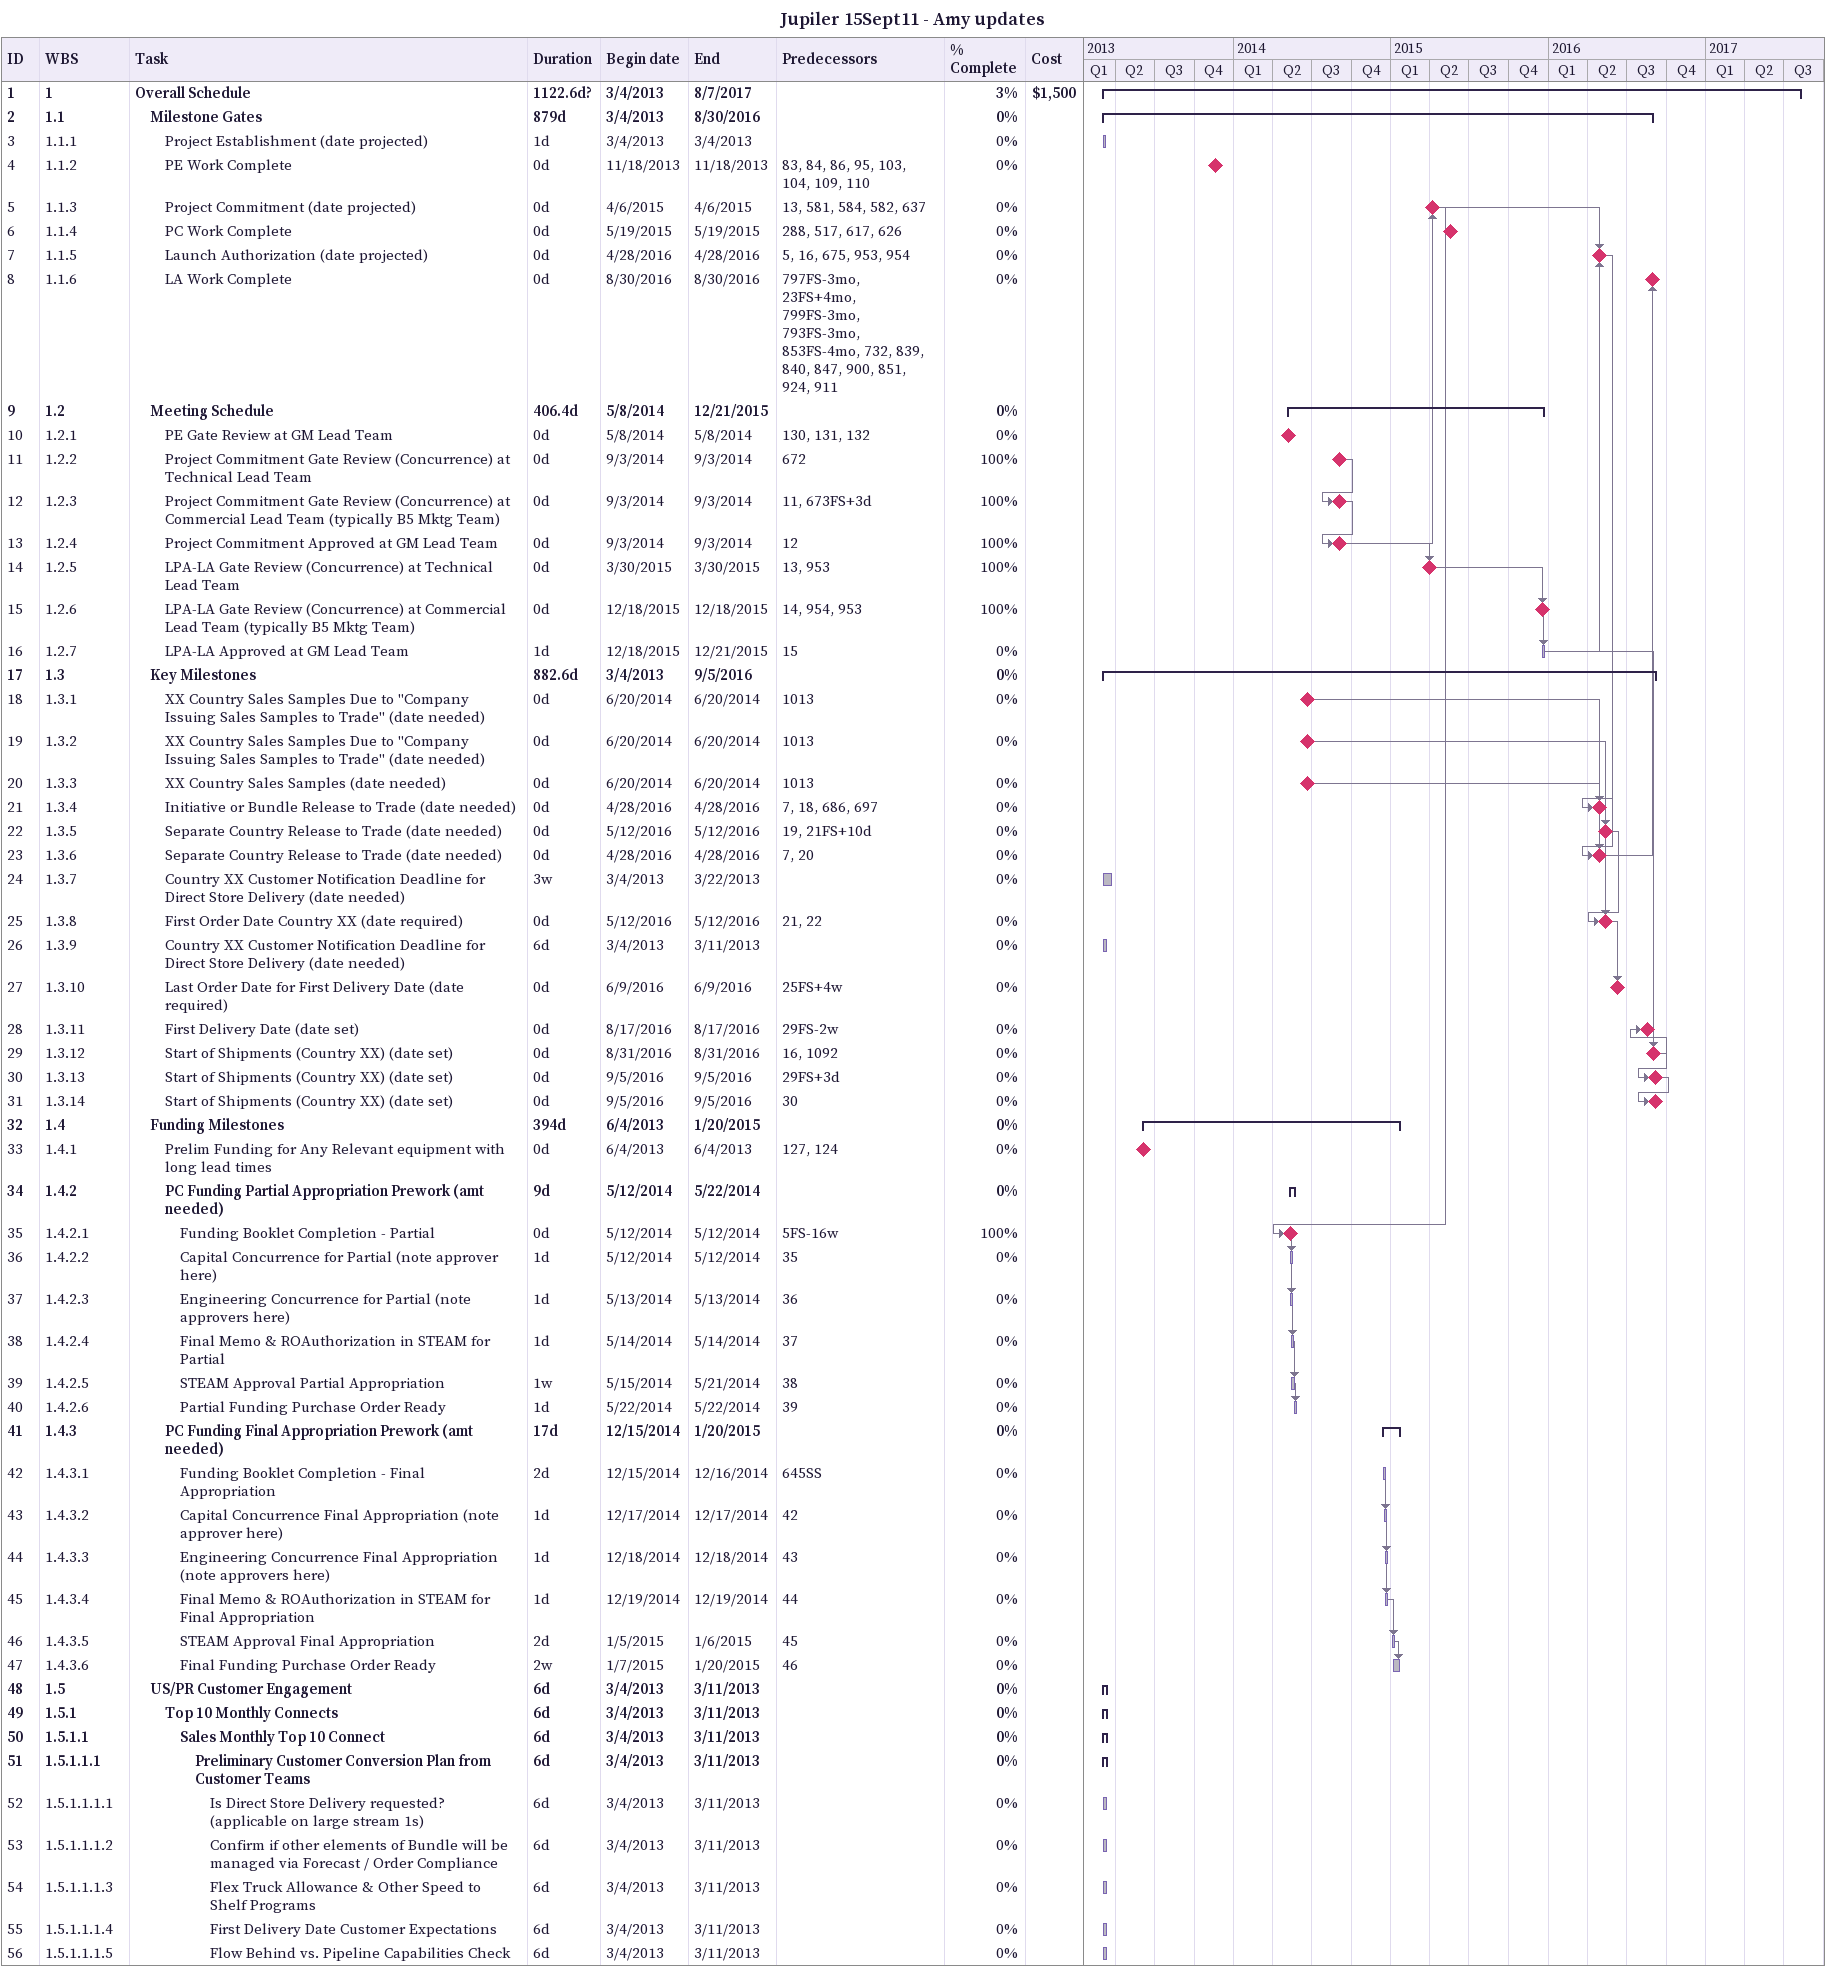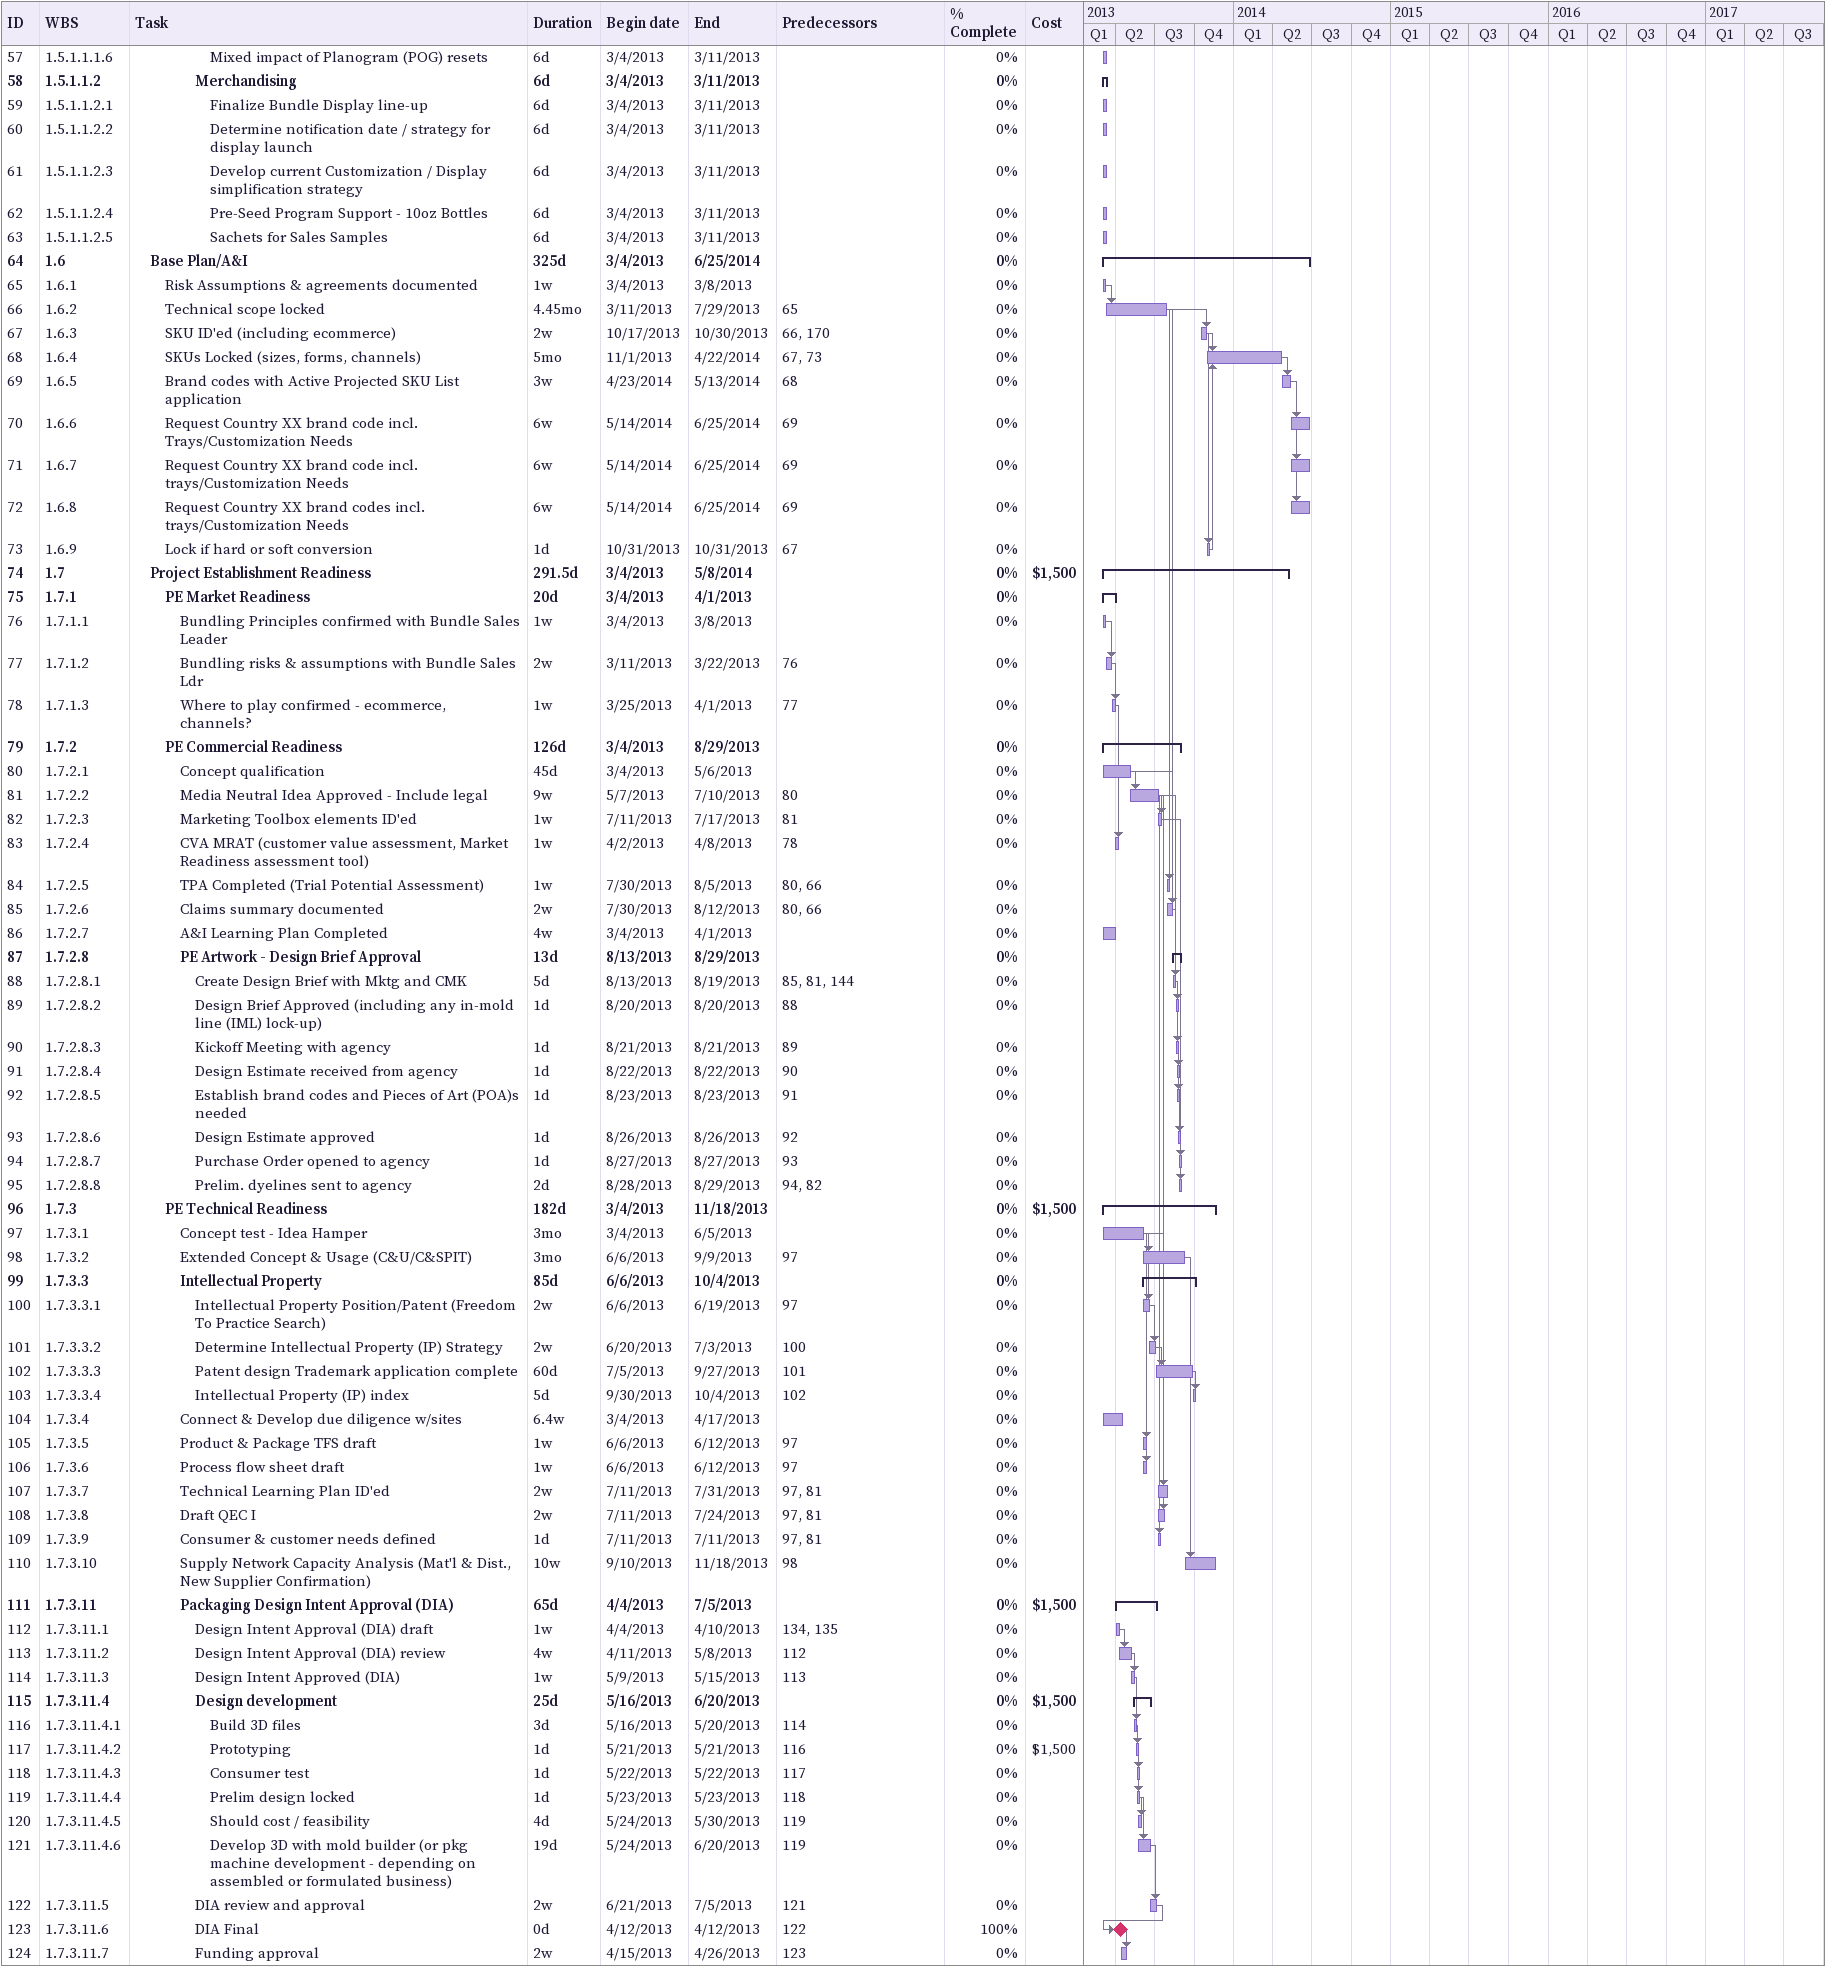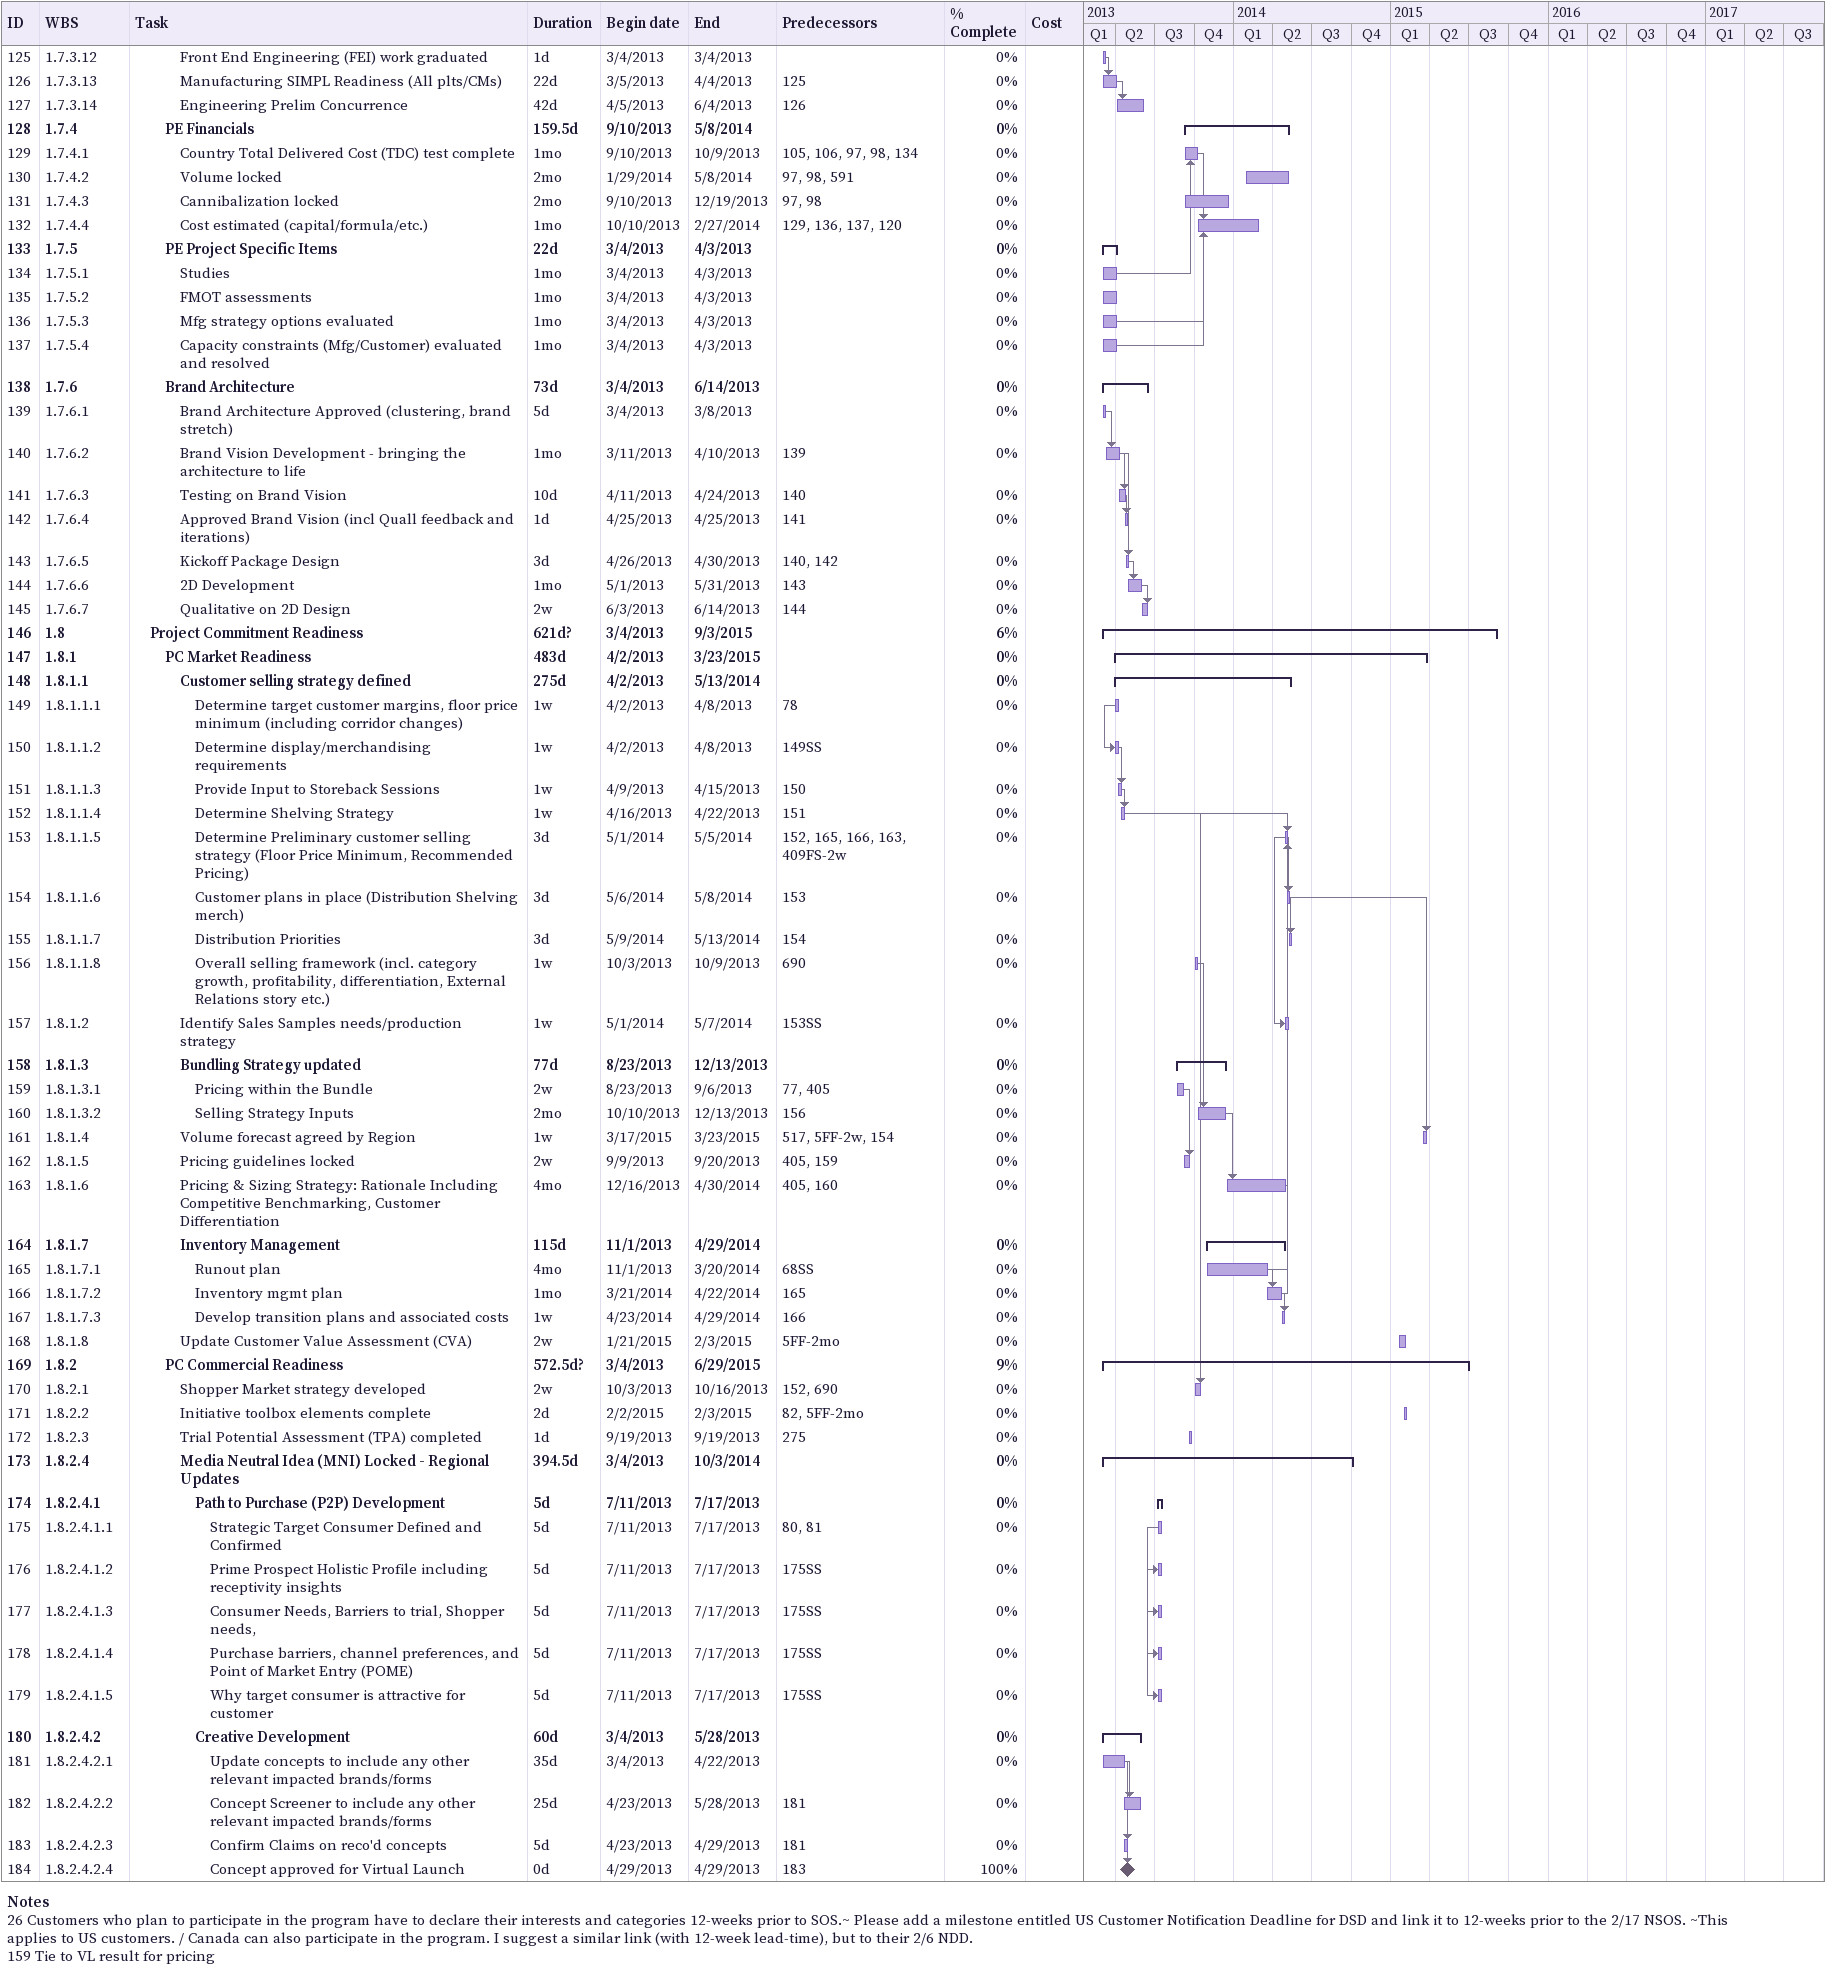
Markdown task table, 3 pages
Jupiler 15Sept11 - Amy updates

| ID | WBS | Task | Duration | Start | Finish | Predecessors | % complete | Cost ($) |
|---|---|---|---|---|---|---|---|---|
| 1 | 1 | **Overall Schedule** | 1122.6d? | 2013-03-04 | 2017-08-07 |  | 3 | 1500 |
| 2 | 1.1 | **Milestone Gates** | 879d | 2013-03-04 | 2016-08-30 |  | 0 |  |
| 3 | 1.1.1 | Project Establishment (date projected) | 1d | 2013-03-04 | 2013-03-04 |  | 0 |  |
| 4 | 1.1.2 | PE Work Complete | 0d | 2013-11-18 | 2013-11-18 | 83, 84, 86, 95, 103, 104, 109, 110 | 0 |  |
| 5 | 1.1.3 | Project Commitment (date projected) | 0d | 2015-04-06 | 2015-04-06 | 13, 581, 584, 582, 637 | 0 |  |
| 6 | 1.1.4 | PC Work Complete | 0d | 2015-05-19 | 2015-05-19 | 288, 517, 617, 626 | 0 |  |
| 7 | 1.1.5 | Launch Authorization (date projected) | 0d | 2016-04-28 | 2016-04-28 | 5, 16, 675, 953, 954 | 0 |  |
| 8 | 1.1.6 | LA Work Complete | 0d | 2016-08-30 | 2016-08-30 | 797FS-3mo, 23FS+4mo, 799FS-3mo, 793FS-3mo, 853FS-4mo, 732, 839, 840, 847, 900, 851, 924, 911 | 0 |  |
| 9 | 1.2 | **Meeting Schedule** | 406.4d | 2014-05-08 | 2015-12-21 |  | 0 |  |
| 10 | 1.2.1 | PE Gate Review at GM Lead Team | 0d | 2014-05-08 | 2014-05-08 | 130, 131, 132 | 0 |  |
| 11 | 1.2.2 | Project Commitment Gate Review (Concurrence) at Technical Lead Team | 0d | 2014-09-03 | 2014-09-03 | 672 | 100 |  |
| 12 | 1.2.3 | Project Commitment Gate Review (Concurrence) at Commercial Lead Team (typically B5 Mktg Team) | 0d | 2014-09-03 | 2014-09-03 | 11, 673FS+3d | 100 |  |
| 13 | 1.2.4 | Project Commitment Approved at GM Lead Team | 0d | 2014-09-03 | 2014-09-03 | 12 | 100 |  |
| 14 | 1.2.5 | LPA-LA Gate Review (Concurrence) at Technical Lead Team | 0d | 2015-03-30 | 2015-03-30 | 13, 953 | 100 |  |
| 15 | 1.2.6 | LPA-LA Gate Review (Concurrence) at Commercial Lead Team (typically B5 Mktg Team) | 0d | 2015-12-18 | 2015-12-18 | 14, 954, 953 | 100 |  |
| 16 | 1.2.7 | LPA-LA Approved at GM Lead Team | 1d | 2015-12-18 | 2015-12-21 | 15 | 0 |  |
| 17 | 1.3 | **Key Milestones** | 882.6d | 2013-03-04 | 2016-09-05 |  | 0 |  |
| 18 | 1.3.1 | XX Country Sales Samples Due to "Company Issuing Sales Samples to Trade" (date needed) | 0d | 2014-06-20 | 2014-06-20 | 1013 | 0 |  |
| 19 | 1.3.2 | XX Country Sales Samples Due to "Company Issuing Sales Samples to Trade" (date needed) | 0d | 2014-06-20 | 2014-06-20 | 1013 | 0 |  |
| 20 | 1.3.3 | XX Country Sales Samples (date needed) | 0d | 2014-06-20 | 2014-06-20 | 1013 | 0 |  |
| 21 | 1.3.4 | Initiative or Bundle Release to Trade (date needed) | 0d | 2016-04-28 | 2016-04-28 | 7, 18, 686, 697 | 0 |  |
| 22 | 1.3.5 | Separate Country Release to Trade (date needed) | 0d | 2016-05-12 | 2016-05-12 | 19, 21FS+10d | 0 |  |
| 23 | 1.3.6 | Separate Country Release to Trade (date needed) | 0d | 2016-04-28 | 2016-04-28 | 7, 20 | 0 |  |
| 24 | 1.3.7 | Country XX Customer Notification Deadline for Direct Store Delivery (date needed) | 3w | 2013-03-04 | 2013-03-22 |  | 0 |  |
| 25 | 1.3.8 | First Order Date Country XX (date required) | 0d | 2016-05-12 | 2016-05-12 | 21, 22 | 0 |  |
| 26 | 1.3.9 | Country XX Customer Notification Deadline for Direct Store Delivery (date needed) | 6d | 2013-03-04 | 2013-03-11 |  | 0 |  |
| 27 | 1.3.10 | Last Order Date for First Delivery Date (date required) | 0d | 2016-06-09 | 2016-06-09 | 25FS+4w | 0 |  |
| 28 | 1.3.11 | First Delivery Date (date set) | 0d | 2016-08-17 | 2016-08-17 | 29FS-2w | 0 |  |
| 29 | 1.3.12 | Start of Shipments (Country XX) (date set) | 0d | 2016-08-31 | 2016-08-31 | 16, 1092 | 0 |  |
| 30 | 1.3.13 | Start of Shipments (Country XX) (date set) | 0d | 2016-09-05 | 2016-09-05 | 29FS+3d | 0 |  |
| 31 | 1.3.14 | Start of Shipments (Country XX) (date set) | 0d | 2016-09-05 | 2016-09-05 | 30 | 0 |  |
| 32 | 1.4 | **Funding Milestones** | 394d | 2013-06-04 | 2015-01-20 |  | 0 |  |
| 33 | 1.4.1 | Prelim Funding for Any Relevant equipment with long lead times | 0d | 2013-06-04 | 2013-06-04 | 127, 124 | 0 |  |
| 34 | 1.4.2 | **PC Funding Partial Appropriation Prework (amt needed)** | 9d | 2014-05-12 | 2014-05-22 |  | 0 |  |
| 35 | 1.4.2.1 | Funding Booklet Completion - Partial | 0d | 2014-05-12 | 2014-05-12 | 5FS-16w | 100 |  |
| 36 | 1.4.2.2 | Capital Concurrence for Partial (note approver here) | 1d | 2014-05-12 | 2014-05-12 | 35 | 0 |  |
| 37 | 1.4.2.3 | Engineering Concurrence for Partial (note approvers here) | 1d | 2014-05-13 | 2014-05-13 | 36 | 0 |  |
| 38 | 1.4.2.4 | Final Memo & ROAuthorization in STEAM for Partial | 1d | 2014-05-14 | 2014-05-14 | 37 | 0 |  |
| 39 | 1.4.2.5 | STEAM Approval Partial Appropriation | 1w | 2014-05-15 | 2014-05-21 | 38 | 0 |  |
| 40 | 1.4.2.6 | Partial Funding Purchase Order Ready | 1d | 2014-05-22 | 2014-05-22 | 39 | 0 |  |
| 41 | 1.4.3 | **PC Funding Final Appropriation Prework (amt needed)** | 17d | 2014-12-15 | 2015-01-20 |  | 0 |  |
| 42 | 1.4.3.1 | Funding Booklet Completion - Final Appropriation | 2d | 2014-12-15 | 2014-12-16 | 645SS | 0 |  |
| 43 | 1.4.3.2 | Capital Concurrence Final Appropriation (note approver here) | 1d | 2014-12-17 | 2014-12-17 | 42 | 0 |  |
| 44 | 1.4.3.3 | Engineering Concurrence Final Appropriation (note approvers here) | 1d | 2014-12-18 | 2014-12-18 | 43 | 0 |  |
| 45 | 1.4.3.4 | Final Memo & ROAuthorization in STEAM for Final Appropriation | 1d | 2014-12-19 | 2014-12-19 | 44 | 0 |  |
| 46 | 1.4.3.5 | STEAM Approval Final Appropriation | 2d | 2015-01-05 | 2015-01-06 | 45 | 0 |  |
| 47 | 1.4.3.6 | Final Funding Purchase Order Ready | 2w | 2015-01-07 | 2015-01-20 | 46 | 0 |  |
| 48 | 1.5 | **US/PR Customer Engagement** | 6d | 2013-03-04 | 2013-03-11 |  | 0 |  |
| 49 | 1.5.1 | **Top 10 Monthly Connects** | 6d | 2013-03-04 | 2013-03-11 |  | 0 |  |
| 50 | 1.5.1.1 | **Sales Monthly Top 10 Connect** | 6d | 2013-03-04 | 2013-03-11 |  | 0 |  |
| 51 | 1.5.1.1.1 | **Preliminary Customer Conversion Plan from Customer Teams** | 6d | 2013-03-04 | 2013-03-11 |  | 0 |  |
| 52 | 1.5.1.1.1.1 | Is Direct Store Delivery requested? (applicable on large stream 1s) | 6d | 2013-03-04 | 2013-03-11 |  | 0 |  |
| 53 | 1.5.1.1.1.2 | Confirm if other elements of Bundle will be managed via Forecast / Order Compliance | 6d | 2013-03-04 | 2013-03-11 |  | 0 |  |
| 54 | 1.5.1.1.1.3 | Flex Truck Allowance & Other Speed to Shelf Programs | 6d | 2013-03-04 | 2013-03-11 |  | 0 |  |
| 55 | 1.5.1.1.1.4 | First Delivery Date Customer Expectations | 6d | 2013-03-04 | 2013-03-11 |  | 0 |  |
| 56 | 1.5.1.1.1.5 | Flow Behind vs. Pipeline Capabilities Check | 6d | 2013-03-04 | 2013-03-11 |  | 0 |  |
| 57 | 1.5.1.1.1.6 | Mixed impact of Planogram (POG) resets | 6d | 2013-03-04 | 2013-03-11 |  | 0 |  |
| 58 | 1.5.1.1.2 | **Merchandising** | 6d | 2013-03-04 | 2013-03-11 |  | 0 |  |
| 59 | 1.5.1.1.2.1 | Finalize Bundle Display line-up | 6d | 2013-03-04 | 2013-03-11 |  | 0 |  |
| 60 | 1.5.1.1.2.2 | Determine notification date / strategy for display launch | 6d | 2013-03-04 | 2013-03-11 |  | 0 |  |
| 61 | 1.5.1.1.2.3 | Develop current Customization / Display simplification strategy | 6d | 2013-03-04 | 2013-03-11 |  | 0 |  |
| 62 | 1.5.1.1.2.4 | Pre-Seed Program Support - 10oz Bottles | 6d | 2013-03-04 | 2013-03-11 |  | 0 |  |
| 63 | 1.5.1.1.2.5 | Sachets for Sales Samples | 6d | 2013-03-04 | 2013-03-11 |  | 0 |  |
| 64 | 1.6 | **Base Plan/A&I** | 325d | 2013-03-04 | 2014-06-25 |  | 0 |  |
| 65 | 1.6.1 | Risk Assumptions & agreements documented | 1w | 2013-03-04 | 2013-03-08 |  | 0 |  |
| 66 | 1.6.2 | Technical scope locked | 4.45mo | 2013-03-11 | 2013-07-29 | 65 | 0 |  |
| 67 | 1.6.3 | SKU ID'ed (including ecommerce) | 2w | 2013-10-17 | 2013-10-30 | 66, 170 | 0 |  |
| 68 | 1.6.4 | SKUs Locked (sizes, forms, channels) | 5mo | 2013-11-01 | 2014-04-22 | 67, 73 | 0 |  |
| 69 | 1.6.5 | Brand codes with Active Projected SKU List application | 3w | 2014-04-23 | 2014-05-13 | 68 | 0 |  |
| 70 | 1.6.6 | Request Country XX brand code incl. Trays/Customization Needs | 6w | 2014-05-14 | 2014-06-25 | 69 | 0 |  |
| 71 | 1.6.7 | Request Country XX brand code incl. trays/Customization Needs | 6w | 2014-05-14 | 2014-06-25 | 69 | 0 |  |
| 72 | 1.6.8 | Request Country XX brand codes incl. trays/Customization Needs | 6w | 2014-05-14 | 2014-06-25 | 69 | 0 |  |
| 73 | 1.6.9 | Lock if hard or soft conversion | 1d | 2013-10-31 | 2013-10-31 | 67 | 0 |  |
| 74 | 1.7 | **Project Establishment Readiness** | 291.5d | 2013-03-04 | 2014-05-08 |  | 0 | 1500 |
| 75 | 1.7.1 | **PE Market Readiness** | 20d | 2013-03-04 | 2013-04-01 |  | 0 |  |
| 76 | 1.7.1.1 | Bundling Principles confirmed with Bundle Sales Leader | 1w | 2013-03-04 | 2013-03-08 |  | 0 |  |
| 77 | 1.7.1.2 | Bundling risks & assumptions with Bundle Sales Ldr | 2w | 2013-03-11 | 2013-03-22 | 76 | 0 |  |
| 78 | 1.7.1.3 | Where to play confirmed - ecommerce, channels? | 1w | 2013-03-25 | 2013-04-01 | 77 | 0 |  |
| 79 | 1.7.2 | **PE Commercial Readiness** | 126d | 2013-03-04 | 2013-08-29 |  | 0 |  |
| 80 | 1.7.2.1 | Concept qualification | 45d | 2013-03-04 | 2013-05-06 |  | 0 |  |
| 81 | 1.7.2.2 | Media Neutral Idea Approved - Include legal | 9w | 2013-05-07 | 2013-07-10 | 80 | 0 |  |
| 82 | 1.7.2.3 | Marketing Toolbox elements ID'ed | 1w | 2013-07-11 | 2013-07-17 | 81 | 0 |  |
| 83 | 1.7.2.4 | CVA MRAT (customer value assessment, Market Readiness assessment tool) | 1w | 2013-04-02 | 2013-04-08 | 78 | 0 |  |
| 84 | 1.7.2.5 | TPA Completed (Trial Potential Assessment) | 1w | 2013-07-30 | 2013-08-05 | 80, 66 | 0 |  |
| 85 | 1.7.2.6 | Claims summary documented | 2w | 2013-07-30 | 2013-08-12 | 80, 66 | 0 |  |
| 86 | 1.7.2.7 | A&I Learning Plan Completed | 4w | 2013-03-04 | 2013-04-01 |  | 0 |  |
| 87 | 1.7.2.8 | **PE Artwork - Design Brief Approval** | 13d | 2013-08-13 | 2013-08-29 |  | 0 |  |
| 88 | 1.7.2.8.1 | Create Design Brief with Mktg and CMK | 5d | 2013-08-13 | 2013-08-19 | 85, 81, 144 | 0 |  |
| 89 | 1.7.2.8.2 | Design Brief Approved (including any in-mold line (IML) lock-up) | 1d | 2013-08-20 | 2013-08-20 | 88 | 0 |  |
| 90 | 1.7.2.8.3 | Kickoff Meeting with agency | 1d | 2013-08-21 | 2013-08-21 | 89 | 0 |  |
| 91 | 1.7.2.8.4 | Design Estimate received from agency | 1d | 2013-08-22 | 2013-08-22 | 90 | 0 |  |
| 92 | 1.7.2.8.5 | Establish brand codes and Pieces of Art (POA)s needed | 1d | 2013-08-23 | 2013-08-23 | 91 | 0 |  |
| 93 | 1.7.2.8.6 | Design Estimate approved | 1d | 2013-08-26 | 2013-08-26 | 92 | 0 |  |
| 94 | 1.7.2.8.7 | Purchase Order opened to agency | 1d | 2013-08-27 | 2013-08-27 | 93 | 0 |  |
| 95 | 1.7.2.8.8 | Prelim. dyelines sent to agency | 2d | 2013-08-28 | 2013-08-29 | 94, 82 | 0 |  |
| 96 | 1.7.3 | **PE Technical Readiness** | 182d | 2013-03-04 | 2013-11-18 |  | 0 | 1500 |
| 97 | 1.7.3.1 | Concept test - Idea Hamper | 3mo | 2013-03-04 | 2013-06-05 |  | 0 |  |
| 98 | 1.7.3.2 | Extended Concept & Usage (C&U/C&SPIT) | 3mo | 2013-06-06 | 2013-09-09 | 97 | 0 |  |
| 99 | 1.7.3.3 | **Intellectual Property** | 85d | 2013-06-06 | 2013-10-04 |  | 0 |  |
| 100 | 1.7.3.3.1 | Intellectual Property Position/Patent (Freedom To Practice Search) | 2w | 2013-06-06 | 2013-06-19 | 97 | 0 |  |
| 101 | 1.7.3.3.2 | Determine Intellectual Property (IP) Strategy | 2w | 2013-06-20 | 2013-07-03 | 100 | 0 |  |
| 102 | 1.7.3.3.3 | Patent design Trademark application complete | 60d | 2013-07-05 | 2013-09-27 | 101 | 0 |  |
| 103 | 1.7.3.3.4 | Intellectual Property (IP) index | 5d | 2013-09-30 | 2013-10-04 | 102 | 0 |  |
| 104 | 1.7.3.4 | Connect & Develop due diligence w/sites | 6.4w | 2013-03-04 | 2013-04-17 |  | 0 |  |
| 105 | 1.7.3.5 | Product & Package TFS draft | 1w | 2013-06-06 | 2013-06-12 | 97 | 0 |  |
| 106 | 1.7.3.6 | Process flow sheet draft | 1w | 2013-06-06 | 2013-06-12 | 97 | 0 |  |
| 107 | 1.7.3.7 | Technical Learning Plan ID'ed | 2w | 2013-07-11 | 2013-07-31 | 97, 81 | 0 |  |
| 108 | 1.7.3.8 | Draft QEC I | 2w | 2013-07-11 | 2013-07-24 | 97, 81 | 0 |  |
| 109 | 1.7.3.9 | Consumer & customer needs defined | 1d | 2013-07-11 | 2013-07-11 | 97, 81 | 0 |  |
| 110 | 1.7.3.10 | Supply Network Capacity Analysis (Mat'l & Dist., New Supplier Confirmation) | 10w | 2013-09-10 | 2013-11-18 | 98 | 0 |  |
| 111 | 1.7.3.11 | **Packaging Design Intent Approval (DIA)** | 65d | 2013-04-04 | 2013-07-05 |  | 0 | 1500 |
| 112 | 1.7.3.11.1 | Design Intent Approval (DIA) draft | 1w | 2013-04-04 | 2013-04-10 | 134, 135 | 0 |  |
| 113 | 1.7.3.11.2 | Design Intent Approval (DIA) review | 4w | 2013-04-11 | 2013-05-08 | 112 | 0 |  |
| 114 | 1.7.3.11.3 | Design Intent Approved (DIA) | 1w | 2013-05-09 | 2013-05-15 | 113 | 0 |  |
| 115 | 1.7.3.11.4 | **Design development** | 25d | 2013-05-16 | 2013-06-20 |  | 0 | 1500 |
| 116 | 1.7.3.11.4.1 | Build 3D files | 3d | 2013-05-16 | 2013-05-20 | 114 | 0 |  |
| 117 | 1.7.3.11.4.2 | Prototyping | 1d | 2013-05-21 | 2013-05-21 | 116 | 0 | 1500 |
| 118 | 1.7.3.11.4.3 | Consumer test | 1d | 2013-05-22 | 2013-05-22 | 117 | 0 |  |
| 119 | 1.7.3.11.4.4 | Prelim design locked | 1d | 2013-05-23 | 2013-05-23 | 118 | 0 |  |
| 120 | 1.7.3.11.4.5 | Should cost / feasibility | 4d | 2013-05-24 | 2013-05-30 | 119 | 0 |  |
| 121 | 1.7.3.11.4.6 | Develop 3D with mold builder (or pkg machine development - depending on assembled or formulated business) | 19d | 2013-05-24 | 2013-06-20 | 119 | 0 |  |
| 122 | 1.7.3.11.5 | DIA review and approval | 2w | 2013-06-21 | 2013-07-05 | 121 | 0 |  |
| 123 | 1.7.3.11.6 | DIA Final | 0d | 2013-04-12 | 2013-04-12 | 122 | 100 |  |
| 124 | 1.7.3.11.7 | Funding approval | 2w | 2013-04-15 | 2013-04-26 | 123 | 0 |  |
| 125 | 1.7.3.12 | Front End Engineering (FEI) work graduated | 1d | 2013-03-04 | 2013-03-04 |  | 0 |  |
| 126 | 1.7.3.13 | Manufacturing SIMPL Readiness (All plts/CMs) | 22d | 2013-03-05 | 2013-04-04 | 125 | 0 |  |
| 127 | 1.7.3.14 | Engineering Prelim Concurrence | 42d | 2013-04-05 | 2013-06-04 | 126 | 0 |  |
| 128 | 1.7.4 | **PE Financials** | 159.5d | 2013-09-10 | 2014-05-08 |  | 0 |  |
| 129 | 1.7.4.1 | Country Total Delivered Cost (TDC) test complete | 1mo | 2013-09-10 | 2013-10-09 | 105, 106, 97, 98, 134 | 0 |  |
| 130 | 1.7.4.2 | Volume locked | 2mo | 2014-01-29 | 2014-05-08 | 97, 98, 591 | 0 |  |
| 131 | 1.7.4.3 | Cannibalization locked | 2mo | 2013-09-10 | 2013-12-19 | 97, 98 | 0 |  |
| 132 | 1.7.4.4 | Cost estimated (capital/formula/etc.) | 1mo | 2013-10-10 | 2014-02-27 | 129, 136, 137, 120 | 0 |  |
| 133 | 1.7.5 | **PE Project Specific Items** | 22d | 2013-03-04 | 2013-04-03 |  | 0 |  |
| 134 | 1.7.5.1 | Studies | 1mo | 2013-03-04 | 2013-04-03 |  | 0 |  |
| 135 | 1.7.5.2 | FMOT assessments | 1mo | 2013-03-04 | 2013-04-03 |  | 0 |  |
| 136 | 1.7.5.3 | Mfg strategy options evaluated | 1mo | 2013-03-04 | 2013-04-03 |  | 0 |  |
| 137 | 1.7.5.4 | Capacity constraints (Mfg/Customer) evaluated and resolved | 1mo | 2013-03-04 | 2013-04-03 |  | 0 |  |
| 138 | 1.7.6 | **Brand Architecture** | 73d | 2013-03-04 | 2013-06-14 |  | 0 |  |
| 139 | 1.7.6.1 | Brand Architecture Approved (clustering, brand stretch) | 5d | 2013-03-04 | 2013-03-08 |  | 0 |  |
| 140 | 1.7.6.2 | Brand Vision Development - bringing the architecture to life | 1mo | 2013-03-11 | 2013-04-10 | 139 | 0 |  |
| 141 | 1.7.6.3 | Testing on Brand Vision | 10d | 2013-04-11 | 2013-04-24 | 140 | 0 |  |
| 142 | 1.7.6.4 | Approved Brand Vision (incl Quall feedback and iterations) | 1d | 2013-04-25 | 2013-04-25 | 141 | 0 |  |
| 143 | 1.7.6.5 | Kickoff Package Design | 3d | 2013-04-26 | 2013-04-30 | 140, 142 | 0 |  |
| 144 | 1.7.6.6 | 2D Development | 1mo | 2013-05-01 | 2013-05-31 | 143 | 0 |  |
| 145 | 1.7.6.7 | Qualitative on 2D Design | 2w | 2013-06-03 | 2013-06-14 | 144 | 0 |  |
| 146 | 1.8 | **Project Commitment Readiness** | 621d? | 2013-03-04 | 2015-09-03 |  | 6 |  |
| 147 | 1.8.1 | **PC Market Readiness** | 483d | 2013-04-02 | 2015-03-23 |  | 0 |  |
| 148 | 1.8.1.1 | **Customer selling strategy defined** | 275d | 2013-04-02 | 2014-05-13 |  | 0 |  |
| 149 | 1.8.1.1.1 | Determine target customer margins, floor price minimum (including corridor changes) | 1w | 2013-04-02 | 2013-04-08 | 78 | 0 |  |
| 150 | 1.8.1.1.2 | Determine display/merchandising requirements | 1w | 2013-04-02 | 2013-04-08 | 149SS | 0 |  |
| 151 | 1.8.1.1.3 | Provide Input to Storeback Sessions | 1w | 2013-04-09 | 2013-04-15 | 150 | 0 |  |
| 152 | 1.8.1.1.4 | Determine Shelving Strategy | 1w | 2013-04-16 | 2013-04-22 | 151 | 0 |  |
| 153 | 1.8.1.1.5 | Determine Preliminary customer selling strategy (Floor Price Minimum, Recommended Pricing) | 3d | 2014-05-01 | 2014-05-05 | 152, 165, 166, 163, 409FS-2w | 0 |  |
| 154 | 1.8.1.1.6 | Customer plans in place (Distribution Shelving merch) | 3d | 2014-05-06 | 2014-05-08 | 153 | 0 |  |
| 155 | 1.8.1.1.7 | Distribution Priorities | 3d | 2014-05-09 | 2014-05-13 | 154 | 0 |  |
| 156 | 1.8.1.1.8 | Overall selling framework (incl. category growth, profitability, differentiation, External Relations story etc.) | 1w | 2013-10-03 | 2013-10-09 | 690 | 0 |  |
| 157 | 1.8.1.2 | Identify Sales Samples needs/production strategy | 1w | 2014-05-01 | 2014-05-07 | 153SS | 0 |  |
| 158 | 1.8.1.3 | **Bundling Strategy updated** | 77d | 2013-08-23 | 2013-12-13 |  | 0 |  |
| 159 | 1.8.1.3.1 | Pricing within the Bundle | 2w | 2013-08-23 | 2013-09-06 | 77, 405 | 0 |  |
| 160 | 1.8.1.3.2 | Selling Strategy Inputs | 2mo | 2013-10-10 | 2013-12-13 | 156 | 0 |  |
| 161 | 1.8.1.4 | Volume forecast agreed by Region | 1w | 2015-03-17 | 2015-03-23 | 517, 5FF-2w, 154 | 0 |  |
| 162 | 1.8.1.5 | Pricing guidelines locked | 2w | 2013-09-09 | 2013-09-20 | 405, 159 | 0 |  |
| 163 | 1.8.1.6 | Pricing & Sizing Strategy: Rationale Including Competitive Benchmarking, Customer Differentiation | 4mo | 2013-12-16 | 2014-04-30 | 405, 160 | 0 |  |
| 164 | 1.8.1.7 | **Inventory Management** | 115d | 2013-11-01 | 2014-04-29 |  | 0 |  |
| 165 | 1.8.1.7.1 | Runout plan | 4mo | 2013-11-01 | 2014-03-20 | 68SS | 0 |  |
| 166 | 1.8.1.7.2 | Inventory mgmt plan | 1mo | 2014-03-21 | 2014-04-22 | 165 | 0 |  |
| 167 | 1.8.1.7.3 | Develop transition plans and associated costs | 1w | 2014-04-23 | 2014-04-29 | 166 | 0 |  |
| 168 | 1.8.1.8 | Update Customer Value Assessment (CVA) | 2w | 2015-01-21 | 2015-02-03 | 5FF-2mo | 0 |  |
| 169 | 1.8.2 | **PC Commercial Readiness** | 572.5d? | 2013-03-04 | 2015-06-29 |  | 9 |  |
| 170 | 1.8.2.1 | Shopper Market strategy developed | 2w | 2013-10-03 | 2013-10-16 | 152, 690 | 0 |  |
| 171 | 1.8.2.2 | Initiative toolbox elements complete | 2d | 2015-02-02 | 2015-02-03 | 82, 5FF-2mo | 0 |  |
| 172 | 1.8.2.3 | Trial Potential Assessment (TPA) completed | 1d | 2013-09-19 | 2013-09-19 | 275 | 0 |  |
| 173 | 1.8.2.4 | **Media Neutral Idea (MNI) Locked - Regional Updates** | 394.5d | 2013-03-04 | 2014-10-03 |  | 0 |  |
| 174 | 1.8.2.4.1 | **Path to Purchase (P2P) Development** | 5d | 2013-07-11 | 2013-07-17 |  | 0 |  |
| 175 | 1.8.2.4.1.1 | Strategic Target Consumer Defined and Confirmed | 5d | 2013-07-11 | 2013-07-17 | 80, 81 | 0 |  |
| 176 | 1.8.2.4.1.2 | Prime Prospect Holistic Profile including receptivity insights | 5d | 2013-07-11 | 2013-07-17 | 175SS | 0 |  |
| 177 | 1.8.2.4.1.3 | Consumer Needs, Barriers to trial, Shopper needs, | 5d | 2013-07-11 | 2013-07-17 | 175SS | 0 |  |
| 178 | 1.8.2.4.1.4 | Purchase barriers, channel preferences, and Point of Market Entry (POME) | 5d | 2013-07-11 | 2013-07-17 | 175SS | 0 |  |
| 179 | 1.8.2.4.1.5 | Why target consumer is attractive for customer | 5d | 2013-07-11 | 2013-07-17 | 175SS | 0 |  |
| 180 | 1.8.2.4.2 | **Creative Development** | 60d | 2013-03-04 | 2013-05-28 |  | 0 |  |
| 181 | 1.8.2.4.2.1 | Update concepts to include any other relevant impacted brands/forms | 35d | 2013-03-04 | 2013-04-22 |  | 0 |  |
| 182 | 1.8.2.4.2.2 | Concept Screener to include any other relevant impacted brands/forms | 25d | 2013-04-23 | 2013-05-28 | 181 | 0 |  |
| 183 | 1.8.2.4.2.3 | Confirm Claims on reco'd concepts | 5d | 2013-04-23 | 2013-04-29 | 181 | 0 |  |
| 184 | 1.8.2.4.2.4 | Concept approved for Virtual Launch | 0d | 2013-04-29 | 2013-04-29 | 183 | 100 |  |

Notes
- 26: Customers who plan to participate in the program have to declare their interests and categories 12-weeks prior to SOS.~ Please add a milestone entitled US Customer Notification Deadline for DSD and link it to 12-weeks prior to the 2/17 NSOS. ~This applies to US customers. / Canada can also participate in the program. I suggest a similar link (with 12-week lead-time), but to their 2/6 NDD.
- 159: Tie to VL result for pricing
